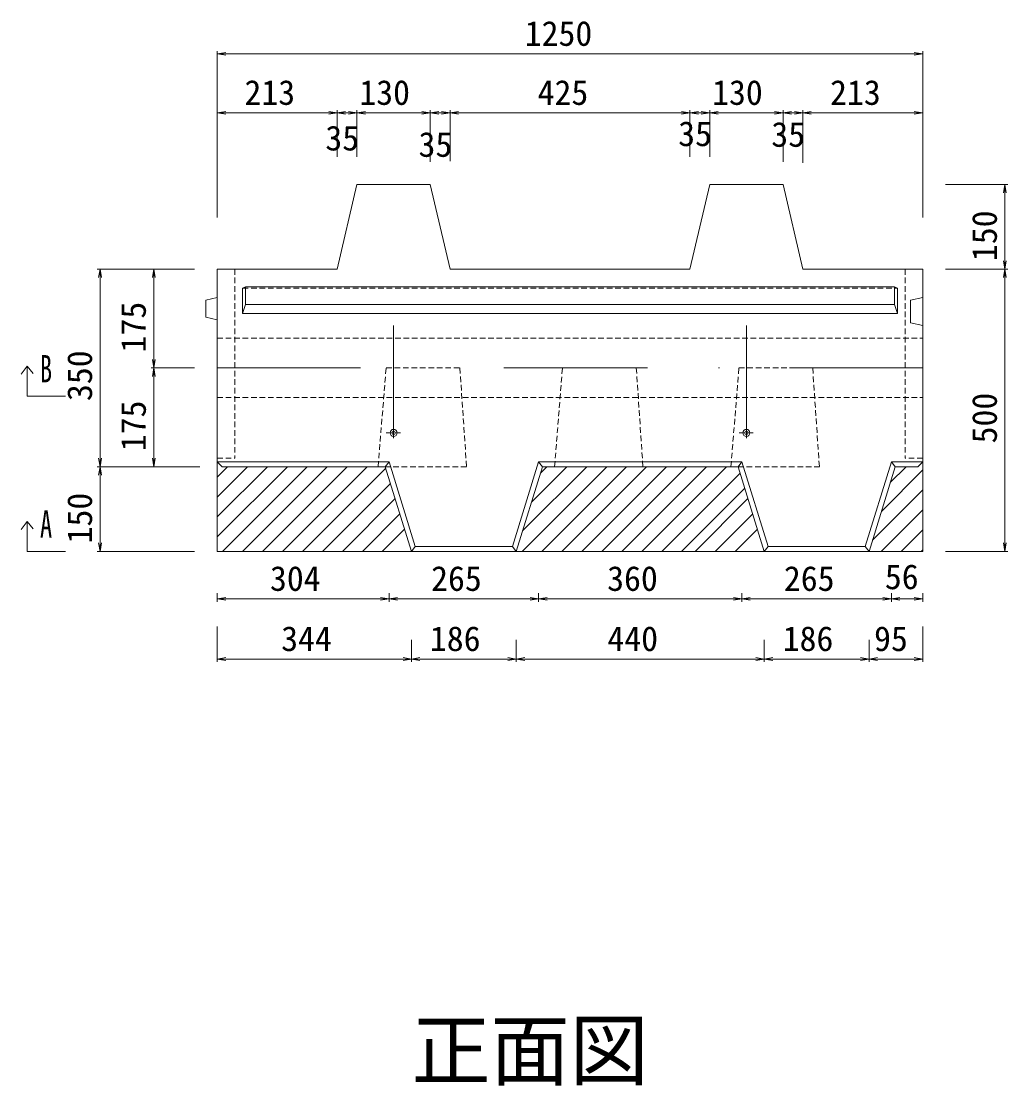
# Model space of a CAD drawing. Units: millimetres on the paper. Extents: x 2 to 843, y -1 to 593.
# Drawn here: x 458.7 to 546.1, y 373.9 to 468.1 of the extents above; entities that cross this region are included whole.
import ezdxf
from ezdxf.enums import TextEntityAlignment as Align

# ---------------------------------------------------------------- set-up
doc = ezdxf.new("R2010")
doc.units = ezdxf.units.MM
doc.linetypes.add('USER1', pattern=[0.75, 0.5, -0.25])
doc.linetypes.add('USER2', pattern=[25.31, 12.7, -6.3, 0.01, -6.3])
for name, color, linetype, lineweight in [('0_2', 7, 'Continuous', 18), ('D-STR-DIM（寸法）', 7, 'Continuous', 18), ('D-STR-TXT（文字）', 7, 'Continuous', 18), ('D-STR（構造物外形線）', 1, 'Continuous', 18)]:
    doc.layers.add(name, color=color, linetype=linetype, lineweight=lineweight)
doc.layers.add('D-TTL-TXT（文字）', color=7, linetype='Continuous')
doc.styles.add('ＭＳ ゴシック', font='')
doc.styles.get('ＭＳ ゴシック').set_extended_font_data('MS Gothic')

msp = doc.modelspace()

# ---------------------------------------------------------------- linework, layer by layer
at = {"layer": '0_2'}
for p, q in [((476.03, 465.261), (476.78, 465.386)), ((476.78, 465.136), (476.03, 465.261)), ((537.78, 465.386), (538.53, 465.261)), ((538.53, 465.261), (537.78, 465.136)), ((476.03, 460.033), (476.78, 460.158)), ((476.78, 459.908), (476.03, 460.033)), ((485.905, 460.158), (486.655, 460.033)), ((486.655, 460.033), (485.905, 459.908)), ((486.655, 460.033), (487.405, 460.158)), ((487.405, 459.908), (486.655, 460.033)), ((487.655, 460.158), (488.405, 460.033)), ((488.405, 460.033), (487.655, 459.908)), ((488.405, 460.033), (489.155, 460.158)), ((489.155, 459.908), (488.405, 460.033)), ((494.155, 460.158), (494.905, 460.033)), ((494.905, 460.033), (494.155, 459.908)), ((494.905, 460.033), (495.655, 460.158)), ((495.655, 459.908), (494.905, 460.033)), ((495.905, 460.158), (496.655, 460.033)), ((496.655, 460.033), (495.905, 459.908)), ((496.655, 460.033), (497.405, 460.158)), ((497.405, 459.908), (496.655, 460.033)), ((517.155, 460.158), (517.905, 460.033)), ((517.905, 460.033), (517.155, 459.908)), ((517.905, 460.033), (518.655, 460.158)), ((518.655, 459.908), (517.905, 460.033)), ((518.905, 460.158), (519.655, 460.033)), ((519.655, 460.033), (518.905, 459.908)), ((519.655, 460.033), (520.405, 460.158)), ((520.405, 459.908), (519.655, 460.033)), ((525.405, 460.158), (526.155, 460.033)), ((526.155, 460.033), (525.405, 459.908)), ((526.155, 460.033), (526.905, 460.158)), ((526.905, 459.908), (526.155, 460.033)), ((527.155, 460.158), (527.905, 460.033)), ((527.905, 460.033), (527.155, 459.908)), ((527.905, 460.033), (528.655, 460.158)), ((528.655, 459.908), (527.905, 460.033)), ((537.78, 460.158), (538.53, 460.033)), ((538.53, 460.033), (537.78, 459.908)), ((545.677, 452.944), (545.802, 453.694)), ((545.802, 453.694), (545.927, 452.944)), ((545.802, 446.194), (545.677, 446.944)), ((545.927, 446.944), (545.802, 446.194)), ((465.526, 445.444), (465.651, 446.194)), ((465.651, 446.194), (465.776, 445.444)), ((470.29, 445.444), (470.415, 446.194)), ((470.415, 446.194), (470.54, 445.444)), ((545.677, 445.444), (545.802, 446.194)), ((545.802, 446.194), (545.927, 445.444)), ((470.415, 437.444), (470.29, 438.194)), ((470.29, 436.694), (470.415, 437.444)), ((470.54, 438.194), (470.415, 437.444)), ((470.415, 437.444), (470.54, 436.694)), ((465.651, 428.694), (465.526, 429.444)), ((465.776, 429.444), (465.651, 428.694)), ((470.415, 428.694), (470.29, 429.444)), ((470.54, 429.444), (470.415, 428.694)), ((465.526, 427.944), (465.651, 428.694)), ((465.651, 428.694), (465.776, 427.944)), ((465.651, 421.194), (465.526, 421.944)), ((465.776, 421.944), (465.651, 421.194)), ((545.802, 421.194), (545.677, 421.944)), ((545.927, 421.944), (545.802, 421.194)), ((476.03, 416.992), (476.78, 417.117)), ((476.78, 416.867), (476.03, 416.992)), ((490.502, 417.117), (491.252, 416.992)), ((491.252, 416.992), (490.502, 416.867)), ((491.252, 416.992), (492.002, 417.117)), ((492.002, 416.867), (491.252, 416.992)), ((503.752, 417.117), (504.502, 416.992)), ((504.502, 416.992), (503.752, 416.867)), ((504.502, 416.992), (505.252, 417.117)), ((505.252, 416.867), (504.502, 416.992)), ((521.752, 417.117), (522.502, 416.992)), ((522.502, 416.992), (521.752, 416.867)), ((522.502, 416.992), (523.252, 417.117)), ((523.252, 416.867), (522.502, 416.992)), ((535.002, 417.117), (535.752, 416.992)), ((535.752, 416.992), (535.002, 416.867)), ((535.752, 416.992), (536.502, 417.117)), ((536.502, 416.867), (535.752, 416.992)), ((537.78, 417.117), (538.53, 416.992)), ((538.53, 416.992), (537.78, 416.867)), ((476.03, 411.663), (476.78, 411.788)), ((476.78, 411.538), (476.03, 411.663)), ((492.489, 411.788), (493.239, 411.663)), ((493.239, 411.663), (492.489, 411.538)), ((493.239, 411.663), (493.989, 411.788)), ((493.989, 411.538), (493.239, 411.663)), ((501.764, 411.788), (502.514, 411.663)), ((502.514, 411.663), (501.764, 411.538)), ((502.514, 411.663), (503.264, 411.788)), ((503.264, 411.538), (502.514, 411.663)), ((523.739, 411.788), (524.489, 411.663)), ((524.489, 411.663), (523.739, 411.538)), ((524.489, 411.663), (525.239, 411.788)), ((525.239, 411.538), (524.489, 411.663)), ((533.015, 411.788), (533.765, 411.663)), ((533.765, 411.663), (533.015, 411.538)), ((533.765, 411.663), (534.515, 411.788)), ((534.515, 411.538), (533.765, 411.663)), ((537.78, 411.788), (538.53, 411.663)), ((538.53, 411.663), (537.78, 411.538))]:
    msp.add_line(p, q, dxfattribs=at)
at = {"layer": '0_2', "color": 9}
for p, q in [((476.03, 465.261), (476.13, 465.261)), ((538.53, 465.261), (538.43, 465.261)), ((476.03, 460.033), (476.13, 460.033)), ((486.655, 460.033), (486.555, 460.033)), ((486.655, 460.033), (486.755, 460.033)), ((488.405, 460.033), (488.305, 460.033)), ((488.405, 460.033), (488.505, 460.033)), ((494.905, 460.033), (494.805, 460.033)), ((494.905, 460.033), (495.005, 460.033)), ((496.655, 460.033), (496.555, 460.033)), ((496.655, 460.033), (496.755, 460.033)), ((517.905, 460.033), (517.805, 460.033)), ((517.905, 460.033), (518.005, 460.033)), ((519.655, 460.033), (519.555, 460.033)), ((519.655, 460.033), (519.755, 460.033)), ((526.155, 460.033), (526.055, 460.033)), ((526.155, 460.033), (526.255, 460.033)), ((527.905, 460.033), (527.805, 460.033)), ((527.905, 460.033), (528.005, 460.033)), ((538.53, 460.033), (538.43, 460.033)), ((545.802, 453.694), (545.802, 453.594)), ((465.651, 446.194), (465.651, 446.094)), ((470.415, 446.194), (470.415, 446.094)), ((545.802, 446.194), (545.802, 446.294)), ((545.802, 446.194), (545.802, 446.094)), ((470.415, 437.444), (470.415, 437.544)), ((470.415, 437.444), (470.415, 437.344)), ((465.651, 428.694), (465.651, 428.794)), ((465.651, 428.694), (465.651, 428.594)), ((470.415, 428.694), (470.415, 428.794)), ((465.651, 421.194), (465.651, 421.294)), ((545.802, 421.194), (545.802, 421.294)), ((476.03, 416.992), (476.13, 416.992)), ((491.252, 416.992), (491.152, 416.992)), ((491.252, 416.992), (491.352, 416.992)), ((504.502, 416.992), (504.402, 416.992)), ((504.502, 416.992), (504.602, 416.992)), ((522.502, 416.992), (522.402, 416.992)), ((522.502, 416.992), (522.602, 416.992)), ((535.752, 416.992), (535.652, 416.992)), ((535.752, 416.992), (535.852, 416.992)), ((538.53, 416.992), (538.43, 416.992)), ((476.03, 411.663), (476.13, 411.663)), ((493.239, 411.663), (493.139, 411.663)), ((493.239, 411.663), (493.339, 411.663)), ((502.514, 411.663), (502.414, 411.663)), ((502.514, 411.663), (502.614, 411.663)), ((524.489, 411.663), (524.389, 411.663)), ((524.489, 411.663), (524.589, 411.663)), ((533.765, 411.663), (533.665, 411.663)), ((533.765, 411.663), (533.865, 411.663)), ((538.53, 411.663), (538.43, 411.663))]:
    msp.add_line(p, q, dxfattribs=at)
at = {"layer": 'D-STR-DIM（寸法）'}
for p, q in [((476.03, 450.832), (476.03, 465.511)), ((476.13, 465.261), (538.43, 465.261)), ((538.53, 450.832), (538.53, 465.511)), ((476.03, 450.782), (476.03, 460.283)), ((476.13, 460.033), (486.555, 460.033)), ((486.655, 456.144), (486.655, 460.283)), ((486.655, 456.144), (486.655, 460.283)), ((486.755, 460.033), (488.305, 460.033)), ((488.405, 456.144), (488.405, 460.283)), ((488.405, 456.144), (488.405, 460.283)), ((488.505, 460.033), (494.805, 460.033)), ((494.905, 456.144), (494.905, 460.283)), ((494.905, 455.694), (494.905, 460.283)), ((495.005, 460.033), (496.555, 460.033)), ((496.655, 456.144), (496.655, 460.283)), ((496.655, 455.757), (496.655, 460.283)), ((496.755, 460.033), (517.805, 460.033)), ((517.905, 456.144), (517.905, 460.283)), ((517.905, 456.144), (517.905, 460.283)), ((518.005, 460.033), (519.555, 460.033)), ((519.655, 456.144), (519.655, 460.283)), ((519.655, 456.144), (519.655, 460.283)), ((519.755, 460.033), (526.055, 460.033)), ((526.155, 456.144), (526.155, 460.283)), ((526.155, 455.694), (526.155, 460.283)), ((526.255, 460.033), (527.805, 460.033)), ((527.905, 456.144), (527.905, 460.283)), ((527.905, 455.602), (527.905, 460.283)), ((528.005, 460.033), (538.43, 460.033)), ((538.53, 450.782), (538.53, 460.283)), ((540.53, 453.694), (546.052, 453.694)), ((545.802, 446.294), (545.802, 453.594)), ((473.03, 446.194), (465.401, 446.194)), ((465.651, 428.794), (465.651, 446.094)), ((474.03, 446.194), (470.165, 446.194)), ((470.415, 437.544), (470.415, 446.094)), ((540.53, 446.194), (546.052, 446.194)), ((540.53, 446.194), (546.052, 446.194)), ((545.802, 421.294), (545.802, 446.094)), ((474.03, 437.444), (470.165, 437.444)), ((474.03, 437.444), (470.165, 437.444)), ((470.415, 428.794), (470.415, 437.344)), ((473.48, 428.694), (465.401, 428.694)), ((473.48, 428.694), (465.401, 428.694)), ((465.651, 421.294), (465.651, 428.594)), ((474.48, 428.694), (470.165, 428.694)), ((474.03, 421.194), (465.401, 421.194)), ((540.53, 421.194), (546.052, 421.194)), ((476.03, 417.488), (476.03, 416.742)), ((476.13, 416.992), (491.152, 416.992)), ((491.252, 417.488), (491.252, 416.742)), ((491.252, 417.488), (491.252, 416.742)), ((491.352, 416.992), (504.402, 416.992)), ((504.502, 417.488), (504.502, 416.742)), ((504.502, 417.488), (504.502, 416.742)), ((504.602, 416.992), (522.402, 416.992)), ((522.502, 417.488), (522.502, 416.742)), ((522.502, 417.488), (522.502, 416.742)), ((522.602, 416.992), (535.652, 416.992)), ((535.752, 417.488), (535.752, 416.742)), ((535.752, 417.488), (535.752, 416.742)), ((535.852, 416.992), (538.43, 416.992)), ((538.53, 417.488), (538.53, 416.742)), ((476.03, 414.542), (476.03, 411.413)), ((538.53, 414.542), (538.53, 411.413)), ((493.239, 413.367), (493.239, 411.413)), ((493.239, 413.367), (493.239, 411.413)), ((502.514, 413.367), (502.514, 411.413)), ((502.514, 413.367), (502.514, 411.413)), ((524.489, 413.367), (524.489, 411.413)), ((524.489, 413.367), (524.489, 411.413)), ((533.765, 413.367), (533.765, 411.413)), ((533.765, 413.367), (533.765, 411.413)), ((476.13, 411.663), (493.139, 411.663)), ((493.339, 411.663), (502.414, 411.663)), ((502.614, 411.663), (524.389, 411.663)), ((524.589, 411.663), (533.665, 411.663)), ((533.865, 411.663), (538.43, 411.663))]:
    msp.add_line(p, q, dxfattribs=at)
at = {"layer": 'D-STR-TXT（文字）', "color": 2}
for p, q in [((459.181, 437.606), (458.674, 436.888)), ((459.181, 437.606), (459.725, 436.94)), ((459.181, 434.944), (459.181, 437.606)), ((459.181, 434.944), (462.591, 434.944)), ((459.181, 423.856), (458.674, 423.138)), ((459.181, 423.856), (459.725, 423.19)), ((459.181, 421.194), (459.181, 423.856)), ((459.181, 421.194), (462.591, 421.194))]:
    msp.add_line(p, q, dxfattribs=at)
at = {"layer": 'D-STR（構造物外形線）'}
for p, q in [((488.405, 453.694), (486.655, 446.194)), ((488.405, 453.694), (494.905, 453.694)), ((494.905, 453.694), (496.655, 446.194)), ((519.655, 453.694), (517.905, 446.194)), ((519.655, 453.694), (526.155, 453.694)), ((526.155, 453.694), (527.905, 446.194)), ((476.03, 446.194), (486.655, 446.194)), ((476.03, 446.194), (476.03, 421.194)), ((496.655, 446.194), (517.905, 446.194)), ((527.905, 446.194), (538.53, 446.194)), ((538.53, 421.194), (538.53, 446.194)), ((478.28, 444.516), (478.53, 444.626)), ((478.28, 444.516), (478.28, 442.28)), ((478.53, 444.626), (478.53, 443.06)), ((478.53, 444.626), (536.03, 444.626)), ((536.28, 444.516), (536.03, 444.626)), ((536.03, 444.626), (536.03, 443.06)), ((536.28, 444.516), (536.28, 442.28)), ((475.03, 443.444), (476.03, 443.694)), ((475.03, 441.944), (475.03, 443.444)), ((478.28, 442.28), (478.53, 443.06)), ((478.53, 443.06), (536.03, 443.06)), ((536.28, 442.28), (536.03, 443.06)), ((538.53, 443.694), (537.43, 443.444)), ((537.43, 441.444), (537.43, 443.444)), ((478.28, 442.28), (536.28, 442.28)), ((476.03, 441.694), (475.03, 441.944)), ((537.43, 441.444), (538.53, 441.194)), ((476.03, 429.144), (476.48, 428.694)), ((476.03, 429.144), (491.252, 429.144)), ((490.92, 428.694), (491.252, 429.144)), ((491.252, 429.144), (493.571, 421.644)), ((502.183, 421.644), (504.502, 429.144)), ((504.502, 429.144), (504.833, 428.694)), ((504.502, 429.144), (522.502, 429.144)), ((522.17, 428.694), (522.502, 429.144)), ((522.502, 429.144), (524.821, 421.644)), ((533.433, 421.644), (535.752, 429.144)), ((535.752, 429.144), (536.084, 428.694)), ((535.752, 429.144), (538.53, 429.144)), ((538.08, 428.694), (538.53, 429.144)), ((476.03, 422.48), (482.244, 428.694)), ((476.03, 424.248), (480.476, 428.694)), ((476.03, 426.016), (478.708, 428.694)), ((476.03, 427.784), (476.941, 428.694)), ((476.48, 428.694), (490.92, 428.694)), ((476.512, 421.194), (484.012, 428.694)), ((478.279, 421.194), (485.779, 428.694)), ((480.047, 421.194), (487.547, 428.694)), ((481.815, 421.194), (489.315, 428.694)), ((483.583, 421.194), (490.958, 428.57)), ((490.92, 428.694), (493.239, 421.194)), ((502.514, 421.194), (504.833, 428.694)), ((503.028, 421.194), (510.528, 428.694)), ((503.076, 423.009), (508.76, 428.694)), ((503.867, 425.568), (506.993, 428.694)), ((504.658, 428.127), (505.225, 428.694)), ((504.796, 421.194), (512.296, 428.694)), ((504.833, 428.694), (522.17, 428.694)), ((506.564, 421.194), (514.064, 428.694)), ((508.332, 421.194), (515.832, 428.694)), ((510.099, 421.194), (517.599, 428.694)), ((511.867, 421.194), (519.367, 428.694)), ((513.635, 421.194), (521.135, 428.694)), ((515.403, 421.194), (522.343, 428.135)), ((522.17, 428.694), (524.489, 421.194)), ((533.765, 421.194), (536.084, 428.694)), ((534.862, 424.744), (538.53, 428.412)), ((535.654, 427.303), (537.045, 428.694)), ((536.083, 428.694), (538.08, 428.694)), ((485.351, 421.194), (491.376, 427.219)), ((517.17, 421.194), (522.761, 426.784)), ((534.071, 422.185), (538.53, 426.644)), ((487.118, 421.194), (491.793, 425.869)), ((518.369, 421.194), (523.044, 425.869)), ((488.886, 421.194), (492.211, 424.519)), ((520.136, 421.194), (523.461, 424.519)), ((534.848, 421.194), (538.53, 424.876)), ((490.654, 421.194), (492.628, 423.169)), ((521.904, 421.194), (523.879, 423.169)), ((536.616, 421.194), (538.53, 423.109)), ((493.571, 421.644), (493.239, 421.194)), ((493.571, 421.644), (502.183, 421.644)), ((502.183, 421.644), (502.514, 421.194)), ((524.821, 421.644), (524.489, 421.194)), ((524.821, 421.644), (533.433, 421.644)), ((533.433, 421.644), (533.765, 421.194)), ((476.03, 421.194), (538.53, 421.194)), ((538.384, 421.194), (538.53, 421.341))]:
    msp.add_line(p, q, dxfattribs=at)
at = {"layer": 'D-STR（構造物外形線）', "linetype": 'USER1'}
for p, q in [((477.58, 446.194), (477.58, 429.444)), ((536.98, 446.194), (536.98, 429.444)), ((478.28, 444.516), (536.28, 444.516)), ((476.03, 440.069), (538.53, 440.069)), ((490.287, 428.694), (490.987, 437.444)), ((490.987, 437.444), (497.527, 437.444)), ((497.527, 437.444), (498.117, 428.694)), ((505.912, 428.694), (506.612, 437.444)), ((506.612, 437.444), (513.152, 437.444)), ((513.152, 437.444), (513.741, 428.694)), ((521.537, 428.694), (522.237, 437.444)), ((522.237, 437.444), (528.777, 437.444)), ((528.777, 437.444), (529.367, 428.694)), ((476.03, 434.819), (538.53, 434.819)), ((491.007, 431.694), (492.391, 431.694)), ((522.257, 431.694), (523.641, 431.694)), ((476.03, 429.444), (477.58, 429.444)), ((538.53, 429.444), (536.98, 429.444)), ((498.116, 428.694), (490.92, 428.694)), ((522.17, 428.694), (529.367, 428.694))]:
    msp.add_line(p, q, dxfattribs=at)
at = {"layer": 'D-STR（構造物外形線）', "linetype": 'USER2'}
for p, q in [((491.655, 441.194), (491.655, 431.218)), ((522.905, 441.194), (522.905, 431.218)), ((476.03, 437.444), (538.53, 437.444))]:
    msp.add_line(p, q, dxfattribs=at)
at = {"layer": 'D-STR（構造物外形線）'}
for centre, radius in [((491.655, 431.694), 0.312), ((491.655, 431.694), 0.141), ((522.905, 431.694), 0.312), ((522.905, 431.694), 0.141)]:
    msp.add_circle(centre, radius, dxfattribs=at)

# ---------------------------------------------------------------- texts
at = {"layer": 'D-STR-DIM（寸法）', "style": 'ＭＳ ゴシック'}
for s, p in [('1250', (503.268, 465.311)), ('213', (478.442, 460.083)), ('130', (488.617, 460.083)), ('425', (504.41, 460.083)), ('130', (519.867, 460.083)), ('213', (530.317, 460.083)), ('35', (516.861, 456.431)), ('35', (525.111, 456.372)), ('35', (485.611, 456.045)), ('35', (493.861, 455.483)), ('304', (480.702, 417.042)), ('265', (494.976, 417.042)), ('360', (510.57, 417.042)), ('265', (526.226, 417.042)), ('56', (535.17, 417.195)), ('344', (481.695, 411.713)), ('186', (494.869, 411.713)), ('440', (510.593, 411.713)), ('186', (526.119, 411.713)), ('95', (534.213, 411.713))]:
    msp.add_text(s, height=2.199, dxfattribs=at).set_placement(p, align=Align.BOTTOM_LEFT)
for s, p in [('150', (545.752, 446.906)), ('175', (470.365, 438.819)), ('350', (465.601, 434.513)), ('500', (545.752, 430.763)), ('175', (470.365, 430.069)), ('150', (465.601, 421.906))]:
    msp.add_text(s, height=2.199, rotation=90, dxfattribs=at).set_placement(p, align=Align.BOTTOM_LEFT)
at = {"layer": 'D-STR-TXT（文字）', "style": 'ＭＳ ゴシック', "width": 0.65}
for s, p in [('B', (460.334, 435.441)), ('A', (460.334, 421.691))]:
    msp.add_text(s, height=2.422, dxfattribs=at).set_placement(p, align=Align.BOTTOM_LEFT)
at = {"layer": 'D-TTL-TXT（文字）', "style": 'ＭＳ ゴシック'}
msp.add_text('正面図', height=5.132, dxfattribs=at).set_placement((493.244, 372.9), align=Align.BOTTOM_LEFT)

doc.saveas('drawing.dxf')
